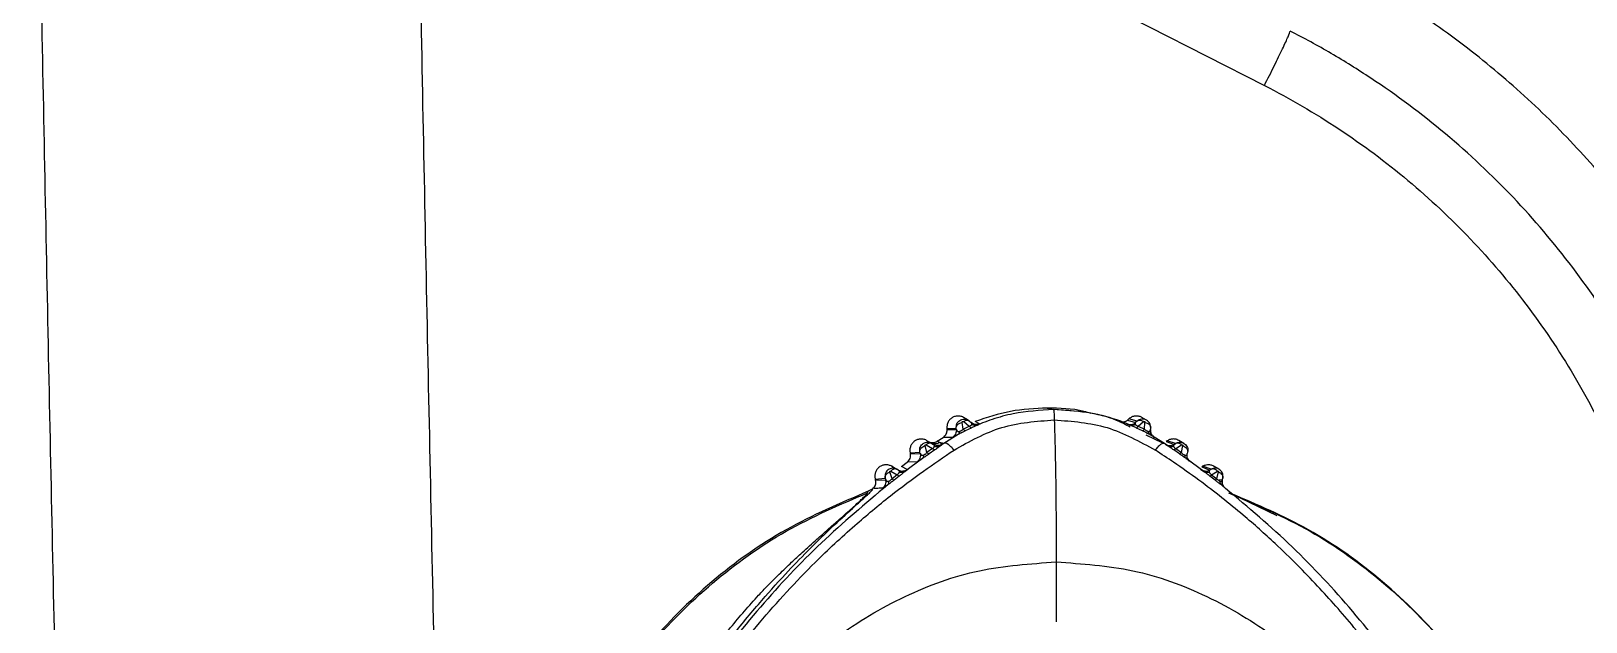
# Model space of a CAD drawing. Extents: x 527 to 611, y 788 to 934.
# Drawn here: x 530.282 to 534.08, y 833.908 to 835.351 of the extents above; entities that cross this region are included whole.
import ezdxf

# ---------------------------------------------------------------- set-up
doc = ezdxf.new("R2010")
doc.units = 0
doc.header["$MEASUREMENT"] = 0
doc.layers.add('1', color=4, linetype='Continuous')
doc.layers.add('GEOMETRY', color=4, linetype='Continuous', lineweight=25)

# ---------------------------------------------------------------- blocks, each defined once
blk = doc.blocks.new('2026_FLASH')
at = {"layer": 'GEOMETRY'}
for p, q in [((4.1399, 32.9618), (6.2153, 31.9043)), ((5.6849, 31.1163), (5.7001, 31.1125)), ((5.4398, 31.0662), (5.4623, 31.067)), ((5.4398, 31.0662), (5.4401, 31.0635)), ((5.4623, 31.067), (5.4629, 31.075)), ((5.4628, 31.0637), (5.4623, 31.067)), ((5.4796, 31.0646), (5.477, 31.0812)), ((5.4796, 31.0646), (5.4943, 31.0718)), ((5.4922, 31.0866), (5.4809, 31.0931)), ((5.4809, 31.0832), (5.4943, 31.0718)), ((5.4993, 31.0675), (5.4848, 31.0605)), ((5.4953, 31.0843), (5.4993, 31.0809)), ((5.5196, 31.0775), (5.5089, 31.0833)), ((5.5189, 31.077), (5.5196, 31.0775)), ((5.8231, 31.0966), (5.8084, 31.1003)), ((5.8845, 31.09), (5.8809, 31.0868)), ((5.8809, 31.0868), (5.9007, 31.0809)), ((5.9044, 31.0843), (5.8845, 31.09)), ((5.9044, 31.0843), (5.9007, 31.0809)), ((5.9178, 31.0604), (5.9031, 31.0675)), ((5.9072, 31.0718), (5.9197, 31.0832)), ((5.9072, 31.0718), (5.9221, 31.0645)), ((5.9277, 31.0865), (5.9163, 31.0931)), ((5.9221, 31.0645), (5.9236, 31.0812)), ((5.9372, 31.0637), (5.9375, 31.067)), ((5.3893, 31.0265), (5.4044, 31.0171)), ((5.3916, 31.0364), (5.4032, 31.0297)), ((5.4032, 31.0297), (5.4068, 31.0275)), ((5.4157, 31.035), (5.4308, 31.0446)), ((5.4214, 31.0318), (5.4157, 31.035)), ((5.4322, 31.0298), (5.4214, 31.0318)), ((5.4283, 31.0279), (5.4214, 31.0318)), ((5.4322, 31.0298), (5.4237, 31.0239)), ((5.4275, 31.0269), (5.4283, 31.0279)), ((5.4533, 31.0446), (5.4308, 31.0446)), ((5.4675, 31.0518), (5.4322, 31.0298)), ((5.4401, 31.0635), (5.4628, 31.0637)), ((5.4548, 31.0452), (5.4533, 31.0446)), ((5.9263, 31.0562), (5.9178, 31.0604)), ((5.9673, 31.0302), (5.9265, 31.0504)), ((5.9709, 31.0298), (5.9352, 31.0516)), ((5.9794, 31.0241), (5.9709, 31.0298)), ((5.9781, 31.0364), (5.9754, 31.0347)), ((5.9754, 31.0347), (5.9842, 31.0314)), ((5.9982, 31.0297), (5.9781, 31.0364)), ((5.9842, 31.0314), (5.9949, 31.0275)), ((5.9949, 31.0275), (5.9982, 31.0297)), ((5.9988, 31.0171), (6.0129, 31.0265)), ((6.0186, 31.03), (6.0066, 31.037)), ((5.3805, 30.9933), (5.337, 30.961)), ((5.3501, 31.007), (5.3737, 31.0087)), ((5.3501, 31.007), (5.3507, 31.0043)), ((5.3507, 31.0043), (5.3747, 31.0052)), ((5.3747, 31.0052), (5.3737, 31.0087)), ((5.391, 31.0077), (5.3864, 31.0244)), ((5.4044, 31.0171), (5.391, 31.0077)), ((5.4102, 31.0139), (5.3967, 31.0044)), ((6.0076, 31.0043), (5.9938, 31.0139)), ((5.9988, 31.0171), (6.0124, 31.0076)), ((6.0124, 31.0076), (6.0159, 31.0244)), ((6.0676, 30.9612), (6.024, 30.9931)), ((6.0278, 31.0087), (6.027, 31.0052)), ((5.2887, 30.952), (5.2893, 30.9451)), ((5.3058, 30.9437), (5.3005, 30.9605)), ((5.3029, 30.9623), (5.3182, 30.9534)), ((5.3052, 30.9739), (5.3176, 30.9667)), ((5.3076, 30.9725), (5.3052, 30.9739)), ((5.3182, 30.9534), (5.3058, 30.9437)), ((5.3208, 30.9648), (5.3176, 30.9667)), ((5.3292, 30.9737), (5.3431, 30.984)), ((5.3425, 30.9661), (5.3292, 30.9737)), ((5.337, 30.961), (5.3314, 30.9563)), ((5.3418, 30.9653), (5.3425, 30.9661)), ((5.3671, 30.9849), (5.3431, 30.984)), ((6.0645, 30.9739), (6.0621, 30.9725)), ((6.0621, 30.9725), (6.0821, 30.9648)), ((6.0851, 30.9667), (6.0645, 30.9739)), ((6.0851, 30.9667), (6.0821, 30.9648)), ((6.0863, 30.9534), (6.1007, 30.9623)), ((6.0863, 30.9534), (6.099, 30.9437)), ((6.1045, 30.9667), (6.0921, 30.9739)), ((6.099, 30.9437), (6.1031, 30.9605)), ((5.246, 30.9092), (5.2474, 30.9128)), ((5.2588, 30.9193), (5.2474, 30.9128)), ((5.2648, 30.9429), (5.2893, 30.9451)), ((5.2648, 30.9429), (5.2656, 30.9398)), ((5.2656, 30.9398), (5.2905, 30.9411)), ((5.2853, 30.9214), (5.2838, 30.9207)), ((5.2893, 30.9451), (5.2905, 30.9411)), ((5.3234, 30.9499), (5.3108, 30.9401)), ((6.0947, 30.94), (6.082, 30.9498)), ((6.1125, 30.9411), (6.1041, 30.9398)), ((6.1125, 30.9411), (6.1135, 30.9451)), ((6.1191, 30.9206), (6.1192, 30.9207)), ((6.2464, 30.8533), (6.1334, 30.9075))]:
    blk.add_line(p, q, dxfattribs=at)
for points, knots in [([(3.2029, 33.5322), (3.2054, 33.3777), (3.2105, 33.0686), (3.2187, 32.6049), (3.2272, 32.1412), (3.2362, 31.6776), (3.2455, 31.214), (3.2552, 30.7504), (3.2654, 30.2867), (3.2759, 29.8232), (3.2869, 29.3596), (3.2982, 28.896), (3.3099, 28.4324), (3.3221, 27.9689), (3.3346, 27.5053), (3.3476, 27.0418), (3.361, 26.5783), (3.3747, 26.1148), (3.3889, 25.6513), (3.4034, 25.1878), (3.4184, 24.7244), (3.4338, 24.2609), (3.4495, 23.7975), (3.4657, 23.334), (3.4823, 22.8706), (3.4992, 22.4072), (3.5166, 21.9438), (3.5344, 21.4805), (3.5526, 21.0171), (3.5711, 20.5537), (3.5838, 20.2449), (3.5902, 20.0904)], [0, 0, 0, 0, 0.034484, 0.068969, 0.103452, 0.137936, 0.172419, 0.206902, 0.241385, 0.275868, 0.310351, 0.344833, 0.379315, 0.413798, 0.44828, 0.482762, 0.517244, 0.551726, 0.586208, 0.62069, 0.655172, 0.689654, 0.724136, 0.758619, 0.793101, 0.827584, 0.862067, 0.89655, 0.931033, 0.965516, 1, 1, 1, 1]), ([(4.4622, 21.4866), (4.456, 21.6459), (4.4437, 21.9646), (4.4258, 22.4426), (4.4083, 22.9206), (4.3913, 23.3986), (4.3746, 23.8767), (4.3584, 24.3547), (4.3426, 24.8328), (4.3272, 25.3109), (4.3123, 25.789), (4.2978, 26.2671), (4.2837, 26.7452), (4.2701, 27.2233), (4.2569, 27.7015), (4.2441, 28.1796), (4.2317, 28.6578), (4.2198, 29.1359), (4.2083, 29.6141), (4.1972, 30.0923), (4.1866, 30.5706), (4.1764, 31.0488), (4.1666, 31.527), (4.1572, 32.0053), (4.1483, 32.4835), (4.1427, 32.8024), (4.1399, 32.9618)], [0, 0, 0, 0, 0.041668, 0.083336, 0.125003, 0.16667, 0.208337, 0.250004, 0.29167, 0.333336, 0.375002, 0.416668, 0.458334, 0.5, 0.541666, 0.583332, 0.624998, 0.666664, 0.70833, 0.749996, 0.791663, 0.83333, 0.874997, 0.916664, 0.958332, 1, 1, 1, 1]), ([(7.5277, 30.6797), (7.5151, 30.7429), (7.4843, 30.8681), (7.4219, 31.0512), (7.3436, 31.228), (7.2503, 31.3974), (7.1425, 31.558), (7.0212, 31.7087), (6.8872, 31.8481), (6.7414, 31.9753), (6.6112, 32.0703), (6.5024, 32.1393), (6.4395, 32.1754), (6.397, 32.1983), (6.3804, 32.207), (6.3709, 32.2119), (6.3686, 32.2131)], [0, 0, 0, 0, 0.0625, 0.125, 0.1875, 0.25, 0.3125, 0.375, 0.4375, 0.5, 0.5625, 0.59375, 0.625, 0.6328125, 0.640625, 0.6431834, 0.6431834, 0.6431834, 0.6431834]), ([(6.2152, 31.9043), (6.2236, 31.9206), (6.2318, 31.937), (6.2469, 31.9675), (6.2537, 31.9816), (6.2652, 32.0059), (6.2699, 32.016), (6.2763, 32.0308), (6.278, 32.0355), (6.2783, 32.0372)], [0, 0, 0, 0, 0.25, 0.25, 0.5, 0.5, 0.75, 0.75, 1, 1, 1, 1]), ([(7.3368, 30.6415), (7.3218, 30.7161), (7.3028, 30.7891), (7.2568, 30.9322), (7.23, 31.0022), (7.1682, 31.1392), (7.1334, 31.2062), (7.0557, 31.337), (7.0136, 31.3996), (6.8775, 31.5793), (6.7742, 31.6884), (6.5992, 31.835), (6.5384, 31.8804), (6.4434, 31.9432), (6.4111, 31.9634), (6.3455, 32.0017), (6.3121, 32.0199), (6.2782, 32.0372)], [0, 0, 0, 0, 0.125, 0.125, 0.25, 0.25, 0.375, 0.375, 0.5, 0.5, 0.75, 0.75, 0.875, 0.875, 0.9375, 0.9375, 1, 1, 1, 1]), ([(6.2153, 31.9043), (6.2781, 31.8722), (6.3386, 31.8368), (6.4555, 31.7596), (6.5118, 31.7177), (6.6739, 31.5819), (6.7698, 31.4809), (6.8959, 31.3145), (6.935, 31.2565), (7.007, 31.1353), (7.0393, 31.0732), (7.0965, 30.9463), (7.1214, 30.8814), (7.164, 30.7489), (7.1816, 30.6812), (7.1955, 30.6121)], [0, 0, 0, 0, 0.125, 0.125, 0.25, 0.25, 0.5, 0.5, 0.625, 0.625, 0.75, 0.75, 0.875, 0.875, 1, 1, 1, 1]), ([(5.6849, 31.1163), (5.6548, 31.1149), (5.5946, 31.1121), (5.5374, 31.0929), (5.5089, 31.0833)], [0, 0, 0, 0, 0.500129, 1, 1, 1, 1]), ([(5.7001, 31.1125), (5.6669, 31.1106), (5.616, 31.1076), (5.5591, 31.0917), (5.5304, 31.0814), (5.5184, 31.0764), (5.5142, 31.0747)], [0, 0, 0, 0, 0.517597, 0.793803, 0.927909, 1, 1, 1, 1]), ([(5.792, 31.103), (5.7861, 31.1048), (5.7515, 31.1152), (5.7151, 31.1158), (5.6849, 31.1163)], [0, 0, 0, 0, 0.169492, 1, 1, 1, 1]), ([(5.8876, 31.0696), (5.8765, 31.0754), (5.8436, 31.0929), (5.7793, 31.1076), (5.7263, 31.1108), (5.6985, 31.1125)], [0, 0, 0, 0, 0.192605, 0.575619, 1, 1, 1, 1]), ([(5.7001, 31.1125), (5.7003, 31.1121), (5.7007, 31.1114), (5.7013, 31.1061), (5.7018, 31.0983), (5.702, 31.091), (5.7021, 31.0874)], [0, 0, 0, 0, 0.25065, 0.504361, 0.755823, 1, 1, 1, 1]), ([(5.8873, 31.0748), (5.8827, 31.0767), (5.8541, 31.0883), (5.7925, 31.107), (5.7332, 31.1105), (5.7001, 31.1125)], [0, 0, 0, 0, 0.078427, 0.485068, 1, 1, 1, 1]), ([(5.4572, 31.0136), (5.495, 31.0349), (5.5702, 31.0773), (5.6583, 31.084), (5.7021, 31.0874)], [0, 0, 0, 0, 0.502771, 1, 1, 1, 1]), ([(5.4623, 31.067), (5.4624, 31.0685), (5.4626, 31.0716), (5.4659, 31.076), (5.4709, 31.0795), (5.475, 31.0806), (5.477, 31.0812)], [0, 0, 0, 0, 0.241629, 0.499998, 0.758369, 1, 1, 1, 1]), ([(5.4629, 31.075), (5.4636, 31.0766), (5.4649, 31.0801), (5.4686, 31.0844), (5.4735, 31.0877), (5.4791, 31.0894), (5.4849, 31.0894), (5.4906, 31.0878), (5.4937, 31.0855), (5.4953, 31.0843)], [0, 0, 0, 0, 0.134604, 0.278855, 0.421484, 0.566352, 0.710982, 0.855493, 1, 1, 1, 1]), ([(5.471, 31.0596), (5.4717, 31.0598), (5.4731, 31.0603), (5.4749, 31.0612), (5.4763, 31.0621), (5.4779, 31.0631), (5.479, 31.064), (5.4796, 31.0646)], [0, 0, 0, 0, 0.249668, 0.489212, 0.570056, 0.735204, 1, 1, 1, 1]), ([(5.477, 31.0812), (5.477, 31.0814), (5.4769, 31.0818), (5.4771, 31.0825), (5.4775, 31.0831), (5.478, 31.0835), (5.4785, 31.0837), (5.4788, 31.0838), (5.4792, 31.0838), (5.4797, 31.0838), (5.4803, 31.0836), (5.4807, 31.0833), (5.4809, 31.0832)], [0, 0, 0, 0, 0.144988, 0.282396, 0.408827, 0.524229, 0.57945, 0.634159, 0.689453, 0.746382, 0.867343, 1, 1, 1, 1]), ([(5.4848, 31.0605), (5.4841, 31.0607), (5.4828, 31.0611), (5.4807, 31.0634), (5.4796, 31.0646)], [0, 0, 0, 0, 0.499963, 1, 1, 1, 1]), ([(5.4953, 31.0843), (5.4944, 31.0849), (5.4926, 31.0862), (5.4888, 31.0864), (5.4848, 31.0855), (5.4822, 31.0839), (5.4809, 31.0832)], [0, 0, 0, 0, 0.253258, 0.511382, 0.763459, 1, 1, 1, 1]), ([(5.4943, 31.0718), (5.4951, 31.0721), (5.4967, 31.0727), (5.4986, 31.0738), (5.5, 31.0749), (5.5005, 31.0756), (5.5007, 31.076)], [0, 0, 0, 0, 0.238232, 0.475752, 0.728082, 1, 1, 1, 1]), ([(5.4993, 31.0675), (5.4986, 31.0678), (5.4973, 31.0682), (5.4953, 31.0706), (5.4943, 31.0718)], [0, 0, 0, 0, 0.502744, 1, 1, 1, 1]), ([(5.5196, 31.0775), (5.5179, 31.077), (5.5144, 31.0759), (5.5089, 31.0761), (5.5036, 31.0777), (5.5007, 31.0798), (5.4993, 31.0809)], [0, 0, 0, 0, 0.245213, 0.5, 0.754787, 1, 1, 1, 1]), ([(5.5007, 31.076), (5.501, 31.0769), (5.5016, 31.0788), (5.5001, 31.0802), (5.4993, 31.0809)], [0, 0, 0, 0, 0.471518, 1, 1, 1, 1]), ([(5.5142, 31.0747), (5.512, 31.0736), (5.5078, 31.0716), (5.502, 31.0688), (5.4993, 31.0675)], [0, 0, 0, 0, 0.532766, 1, 1, 1, 1]), ([(5.5142, 31.0747), (5.5131, 31.0744), (5.511, 31.0737), (5.5075, 31.0737), (5.504, 31.0744), (5.5018, 31.0754), (5.5007, 31.076)], [0, 0, 0, 0, 0.25295, 0.507443, 0.758099, 1, 1, 1, 1]), ([(5.5024, 31.0787), (5.5039, 31.0779), (5.507, 31.0765), (5.5118, 31.0757), (5.5165, 31.076), (5.5189, 31.077), (5.5201, 31.0775)], [0, 0, 0, 0, 0.242995, 0.491951, 0.744795, 1, 1, 1, 1]), ([(5.5085, 31.0764), (5.5109, 31.0762), (5.5159, 31.0757), (5.5195, 31.0773), (5.5213, 31.0781)], [0, 0, 0, 0, 0.492728, 1, 1, 1, 1]), ([(5.5142, 31.0747), (5.5159, 31.0755), (5.5185, 31.0767), (5.5188, 31.077), (5.5189, 31.077)], [0, 0, 0, 0, 0.6546831, 1, 1, 1, 1]), ([(5.7021, 31.0874), (5.7028, 31.0629), (5.7043, 31.014), (5.7057, 30.9276), (5.7066, 30.8355), (5.7067, 30.7719), (5.7067, 30.7402)], [0, 0, 0, 0, 0.249996, 0.500004, 0.749994, 1, 1, 1, 1]), ([(5.7021, 31.0874), (5.746, 31.084), (5.8343, 31.0771), (5.9106, 31.0347), (5.949, 31.0134)], [0, 0, 0, 0, 0.497256, 1, 1, 1, 1]), ([(5.8608, 31.0833), (5.8626, 31.0828), (5.8661, 31.0818), (5.8715, 31.0822), (5.8767, 31.0837), (5.8795, 31.0858), (5.8809, 31.0868)], [0, 0, 0, 0, 0.254088, 0.511674, 0.759824, 1, 1, 1, 1]), ([(5.8804, 31.0775), (5.8821, 31.077), (5.8856, 31.0759), (5.8911, 31.0761), (5.8964, 31.0777), (5.8993, 31.0798), (5.9007, 31.0809)], [0, 0, 0, 0, 0.245212, 0.499999, 0.754786, 1, 1, 1, 1]), ([(5.8804, 31.0775), (5.8809, 31.0773), (5.8816, 31.0771), (5.8855, 31.0755), (5.8873, 31.0748)], [0, 0, 0, 0, 0.532772, 1, 1, 1, 1]), ([(5.9163, 31.093), (5.9159, 31.0932), (5.9135, 31.0951), (5.9075, 31.0966), (5.8993, 31.097), (5.8912, 31.0949), (5.8867, 31.0916), (5.8845, 31.09)], [0, 0, 0, 0, 0.033489, 0.275117, 0.516745, 0.758372, 1, 1, 1, 1]), ([(5.9003, 31.0761), (5.8993, 31.0755), (5.8971, 31.0744), (5.8938, 31.0737), (5.8904, 31.0737), (5.8883, 31.0744), (5.8873, 31.0748)], [0, 0, 0, 0, 0.241922, 0.492613, 0.747114, 1, 1, 1, 1]), ([(5.9031, 31.0675), (5.9003, 31.0688), (5.8943, 31.0717), (5.8897, 31.0737), (5.8873, 31.0748)], [0, 0, 0, 0, 0.465571, 1, 1, 1, 1]), ([(5.9007, 31.0809), (5.9001, 31.0802), (5.899, 31.0788), (5.8999, 31.0769), (5.9003, 31.0761)], [0, 0, 0, 0, 0.527659, 1, 1, 1, 1]), ([(5.9003, 31.0761), (5.9006, 31.0757), (5.9012, 31.075), (5.9027, 31.0738), (5.9047, 31.0727), (5.9064, 31.0721), (5.9072, 31.0718)], [0, 0, 0, 0, 0.272861, 0.525645, 0.762722, 1, 1, 1, 1]), ([(5.9072, 31.0718), (5.9063, 31.0706), (5.9046, 31.0682), (5.9036, 31.0678), (5.9031, 31.0675)], [0, 0, 0, 0, 0.4971288, 1, 1, 1, 1]), ([(5.9375, 31.067), (5.9375, 31.0691), (5.9376, 31.0732), (5.9354, 31.0789), (5.9318, 31.0837), (5.927, 31.0873), (5.9212, 31.0893), (5.9151, 31.0894), (5.9092, 31.0879), (5.906, 31.0855), (5.9044, 31.0843)], [0, 0, 0, 0, 0.127875, 0.254687, 0.378056, 0.498035, 0.626437, 0.752825, 0.877308, 1, 1, 1, 1]), ([(5.9197, 31.0832), (5.9183, 31.0839), (5.9156, 31.0855), (5.9114, 31.0864), (5.9074, 31.0862), (5.9054, 31.0849), (5.9044, 31.0843)], [0, 0, 0, 0, 0.236544, 0.488622, 0.746745, 1, 1, 1, 1]), ([(5.9221, 31.0645), (5.9212, 31.0634), (5.9194, 31.061), (5.9184, 31.0606), (5.9178, 31.0604)], [0, 0, 0, 0, 0.50004, 1, 1, 1, 1]), ([(5.9197, 31.0832), (5.9199, 31.0833), (5.9202, 31.0836), (5.9208, 31.0838), (5.9213, 31.0838), (5.9216, 31.0838), (5.922, 31.0837), (5.9225, 31.0835), (5.923, 31.0831), (5.9234, 31.0825), (5.9236, 31.0818), (5.9236, 31.0814), (5.9236, 31.0812)], [0, 0, 0, 0, 0.132673, 0.2536311, 0.3105589, 0.365854, 0.4205615, 0.4757861, 0.591188, 0.7176182, 0.8550308, 1, 1, 1, 1]), ([(5.9221, 31.0645), (5.9229, 31.0639), (5.9242, 31.0628), (5.9266, 31.0613), (5.9289, 31.0602), (5.9302, 31.0597), (5.9308, 31.0595)], [0, 0, 0, 0, 0.265284, 0.509896, 0.749421, 1, 1, 1, 1]), ([(5.9236, 31.0812), (5.9256, 31.0806), (5.9297, 31.0795), (5.9345, 31.076), (5.9374, 31.0716), (5.9375, 31.0685), (5.9375, 31.067)], [0, 0, 0, 0, 0.24163, 0.5, 0.75837, 1, 1, 1, 1]), ([(5.3737, 31.0087), (5.3734, 31.0113), (5.3728, 31.0156), (5.3748, 31.0216), (5.3778, 31.0262), (5.3821, 31.03), (5.3874, 31.0323), (5.393, 31.033), (5.3985, 31.0322), (5.4016, 31.0305), (5.4032, 31.0297)], [0, 0, 0, 0, 0.166512, 0.279986, 0.401109, 0.523295, 0.648233, 0.769287, 0.886519, 1, 1, 1, 1]), ([(5.3864, 31.0244), (5.3864, 31.0246), (5.3863, 31.0249), (5.3864, 31.0255), (5.3867, 31.026), (5.387, 31.0263), (5.3874, 31.0266), (5.3876, 31.0267), (5.3879, 31.0267), (5.3883, 31.0268), (5.3888, 31.0267), (5.3892, 31.0266), (5.3893, 31.0265)], [0, 0, 0, 0, 0.1463607, 0.284808, 0.41183, 0.5272821, 0.5822944, 0.6366485, 0.6914731, 0.7478647, 0.8678266, 1, 1, 1, 1]), ([(5.4032, 31.0297), (5.4022, 31.0302), (5.4003, 31.0311), (5.3966, 31.0307), (5.3928, 31.0292), (5.3905, 31.0274), (5.3893, 31.0265)], [0, 0, 0, 0, 0.253348, 0.511302, 0.763261, 1, 1, 1, 1]), ([(5.3943, 31.0347), (5.396, 31.0338), (5.3995, 31.032), (5.4052, 31.0315), (5.4109, 31.0323), (5.4141, 31.0341), (5.4157, 31.035)], [0, 0, 0, 0, 0.253715, 0.509834, 0.758299, 1, 1, 1, 1]), ([(5.4214, 31.0318), (5.4198, 31.0309), (5.4165, 31.029), (5.4107, 31.0282), (5.405, 31.0288), (5.4016, 31.0306), (5.3999, 31.0314)], [0, 0, 0, 0, 0.244721, 0.5, 0.755279, 1, 1, 1, 1]), ([(5.4283, 31.0279), (5.4266, 31.0269), (5.4233, 31.0251), (5.4176, 31.0242), (5.4118, 31.0249), (5.4084, 31.0266), (5.4068, 31.0275)], [0, 0, 0, 0, 0.244705, 0.5, 0.755295, 1, 1, 1, 1]), ([(5.4093, 31.0226), (5.4094, 31.0236), (5.4094, 31.0256), (5.4077, 31.0269), (5.4068, 31.0275)], [0, 0, 0, 0, 0.475408, 1, 1, 1, 1]), ([(5.4237, 31.0239), (5.4253, 31.0251), (5.4272, 31.0266), (5.4274, 31.0269), (5.4275, 31.0269)], [0, 0, 0, 0, 0.84915, 1, 1, 1, 1]), ([(5.4308, 31.0446), (5.4323, 31.0457), (5.4354, 31.048), (5.4384, 31.0528), (5.4402, 31.0581), (5.4401, 31.0617), (5.4401, 31.0635)], [0, 0, 0, 0, 0.253851, 0.511392, 0.759829, 1, 1, 1, 1]), ([(5.4572, 31.0136), (5.4547, 31.0165), (5.4495, 31.0224), (5.4424, 31.028), (5.4364, 31.0309), (5.4336, 31.0302), (5.4322, 31.0298)], [0, 0, 0, 0, 0.246206, 0.5, 0.753794, 1, 1, 1, 1]), ([(5.4628, 31.0637), (5.4629, 31.0619), (5.463, 31.0581), (5.4611, 31.0527), (5.4579, 31.0479), (5.4548, 31.0457), (5.4533, 31.0446)], [0, 0, 0, 0, 0.244829, 0.5, 0.755171, 1, 1, 1, 1]), ([(5.4675, 31.0518), (5.4658, 31.0508), (5.4619, 31.0488), (5.4581, 31.0468), (5.4555, 31.0454), (5.4549, 31.0453), (5.4548, 31.0452)], [0, 0, 0, 0, 0.261681, 0.569859, 0.851663, 1, 1, 1, 1]), ([(5.4628, 31.0637), (5.4634, 31.0622), (5.4642, 31.06), (5.4671, 31.059), (5.4691, 31.059), (5.4704, 31.0594), (5.471, 31.0596)], [0, 0, 0, 0, 0.550242, 0.790407, 0.899376, 1, 1, 1, 1]), ([(5.4848, 31.0605), (5.4827, 31.0594), (5.4796, 31.0578), (5.4761, 31.056), (5.4743, 31.0551), (5.4717, 31.0539), (5.4694, 31.0527), (5.4675, 31.0518)], [0, 0, 0, 0, 0.365188, 0.518891, 0.578296, 0.663382, 1, 1, 1, 1]), ([(5.4675, 31.0518), (5.4685, 31.0526), (5.4704, 31.0543), (5.4708, 31.0578), (5.471, 31.0596)], [0, 0, 0, 0, 0.5000019, 1, 1, 1, 1]), ([(5.9262, 31.0562), (5.9278, 31.0554), (5.9308, 31.054), (5.9326, 31.0532), (5.9335, 31.0529)], [0, 0, 0, 0, 0.521274, 1, 1, 1, 1]), ([(5.9352, 31.0516), (5.9326, 31.053), (5.9297, 31.0545), (5.9265, 31.0561), (5.9263, 31.0562)], [0, 0, 0, 0, 0.923993, 1, 1, 1, 1]), ([(5.9308, 31.0595), (5.9314, 31.0593), (5.9325, 31.059), (5.9341, 31.059), (5.9366, 31.0599), (5.9369, 31.0621), (5.9372, 31.0637)], [0, 0, 0, 0, 0.100074, 0.208181, 0.406668, 1, 1, 1, 1]), ([(5.9308, 31.0595), (5.9312, 31.0577), (5.9318, 31.0542), (5.9341, 31.0525), (5.9352, 31.0516)], [0, 0, 0, 0, 0.5000004, 1, 1, 1, 1]), ([(5.9349, 31.0518), (5.9356, 31.0514), (5.9368, 31.0508), (5.9375, 31.0507), (5.9375, 31.0513), (5.9375, 31.0515)], [0, 0, 0, 0, 0.437491, 0.857277, 1, 1, 1, 1]), ([(5.9467, 31.0446), (5.9466, 31.0447), (5.9464, 31.0449), (5.9439, 31.0465), (5.9405, 31.0486), (5.937, 31.0506), (5.9352, 31.0516)], [0, 0, 0, 0, 0.300322, 0.567716, 0.782681, 1, 1, 1, 1]), ([(5.9372, 31.0637), (5.9372, 31.0619), (5.937, 31.0581), (5.9389, 31.0527), (5.9421, 31.0479), (5.9452, 31.0457), (5.9467, 31.0446)], [0, 0, 0, 0, 0.24483, 0.500002, 0.755173, 1, 1, 1, 1]), ([(5.9375, 31.0515), (5.9375, 31.0521), (5.9375, 31.0539), (5.9373, 31.0596), (5.9372, 31.0635)], [0, 0, 0, 0, 0.302066, 1, 1, 1, 1]), ([(5.949, 31.0134), (5.9514, 31.0164), (5.9563, 31.0225), (5.9626, 31.0281), (5.9678, 31.0309), (5.9699, 31.0302), (5.9709, 31.0298)], [0, 0, 0, 0, 0.25273, 0.508761, 0.760212, 1, 1, 1, 1]), ([(5.9734, 31.0279), (5.975, 31.0269), (5.9773, 31.0255), (5.9799, 31.0251), (5.9806, 31.025)], [0, 0, 0, 0, 0.706169, 1, 1, 1, 1]), ([(5.9734, 31.0279), (5.9737, 31.0277), (5.9744, 31.0273), (5.9778, 31.0251), (5.9794, 31.0241)], [0, 0, 0, 0, 0.525004, 1, 1, 1, 1]), ([(6.0064, 31.0367), (6.0048, 31.0377), (6.0009, 31.0399), (5.9936, 31.041), (5.9854, 31.0402), (5.9805, 31.0377), (5.9781, 31.0364)], [0, 0, 0, 0, 0.185483, 0.456989, 0.728494, 1, 1, 1, 1]), ([(5.9806, 31.025), (5.9818, 31.0248), (5.9848, 31.0242), (5.9898, 31.0249), (5.9932, 31.0266), (5.9949, 31.0275)], [0, 0, 0, 0, 0.2348578, 0.6255294, 1, 1, 1, 1]), ([(5.9949, 31.0275), (5.9942, 31.0269), (5.9928, 31.0257), (5.9932, 31.0237), (5.9933, 31.0227)], [0, 0, 0, 0, 0.5238268, 1, 1, 1, 1]), ([(5.9982, 31.0297), (5.9998, 31.0306), (6.0031, 31.0323), (6.0088, 31.033), (6.0147, 31.0321), (6.0202, 31.0294), (6.0245, 31.0251), (6.0273, 31.0199), (6.0286, 31.0143), (6.028, 31.0106), (6.0278, 31.0087)], [0, 0, 0, 0, 0.117746, 0.240559, 0.36852, 0.501697, 0.630803, 0.756969, 0.88024, 1, 1, 1, 1]), ([(6.0129, 31.0265), (6.0117, 31.0274), (6.0092, 31.0292), (6.0053, 31.0307), (6.0014, 31.0311), (5.9992, 31.0302), (5.9982, 31.0297)], [0, 0, 0, 0, 0.236741, 0.488701, 0.746654, 1, 1, 1, 1]), ([(6.0129, 31.0265), (6.013, 31.0266), (6.0133, 31.0267), (6.0138, 31.0268), (6.0142, 31.0267), (6.0145, 31.0267), (6.0148, 31.0266), (6.0151, 31.0263), (6.0155, 31.026), (6.0158, 31.0255), (6.0159, 31.0249), (6.0159, 31.0246), (6.0159, 31.0244)], [0, 0, 0, 0, 0.13219, 0.252148, 0.308539, 0.363365, 0.417718, 0.472733, 0.588185, 0.715206, 0.853659, 1, 1, 1, 1]), ([(4.4581, 29.2814), (4.4614, 29.3235), (4.4685, 29.4134), (4.4903, 29.5586), (4.5226, 29.7063), (4.5665, 29.853), (4.6189, 29.9929), (4.6808, 30.132), (4.7592, 30.2814), (4.8588, 30.4355), (4.9805, 30.5942), (5.1006, 30.7247), (5.2095, 30.8261), (5.2983, 30.9001), (5.3799, 30.9612), (5.4323, 30.9967), (5.4572, 31.0136)], [0, 0, 0, 0, 0.061839, 0.131845, 0.211627, 0.279904, 0.352971, 0.427433, 0.499926, 0.596401, 0.691889, 0.788478, 0.852073, 0.906668, 0.955606, 1, 1, 1, 1]), ([(5.3431, 30.984), (5.3446, 30.9853), (5.3475, 30.9879), (5.3501, 30.9931), (5.3515, 30.9987), (5.3509, 31.0025), (5.3507, 31.0043)], [0, 0, 0, 0, 0.253687, 0.509855, 0.758386, 1, 1, 1, 1]), ([(5.3805, 30.9933), (5.3789, 30.9922), (5.3761, 30.9903), (5.3725, 30.9879), (5.3701, 30.9864), (5.3668, 30.9843), (5.367, 30.9846), (5.3671, 30.9849)], [0, 0, 0, 0, 0.170286, 0.306564, 0.425661, 0.521138, 1, 1, 1, 1]), ([(5.3747, 31.0052), (5.3749, 31.0033), (5.3755, 30.9995), (5.3741, 30.9938), (5.3714, 30.9886), (5.3685, 30.9861), (5.3671, 30.9849)], [0, 0, 0, 0, 0.244606, 0.5, 0.755394, 1, 1, 1, 1]), ([(5.3737, 31.0087), (5.3736, 31.0102), (5.3735, 31.0133), (5.3762, 31.0179), (5.3806, 31.022), (5.3845, 31.0236), (5.3864, 31.0244)], [0, 0, 0, 0, 0.241786, 0.499998, 0.758211, 1, 1, 1, 1]), ([(5.3747, 31.0052), (5.3754, 31.0037), (5.3765, 31.0015), (5.3794, 31.0007), (5.3814, 31.0009), (5.3826, 31.0014), (5.3832, 31.0016)], [0, 0, 0, 0, 0.552703, 0.791975, 0.900446, 1, 1, 1, 1]), ([(5.3967, 31.0044), (5.394, 31.0025), (5.3885, 30.9986), (5.3832, 30.9951), (5.3805, 30.9933)], [0, 0, 0, 0, 0.491811, 1, 1, 1, 1]), ([(5.3805, 30.9933), (5.3814, 30.9943), (5.3832, 30.9963), (5.3832, 30.9999), (5.3832, 31.0016)], [0, 0, 0, 0, 0.499992, 1, 1, 1, 1]), ([(5.3832, 31.0016), (5.3839, 31.002), (5.3851, 31.0025), (5.3873, 31.0039), (5.3894, 31.0057), (5.3905, 31.007), (5.391, 31.0077)], [0, 0, 0, 0, 0.250232, 0.488546, 0.732809, 1, 1, 1, 1]), ([(5.3967, 31.0044), (5.396, 31.0045), (5.3946, 31.0047), (5.3922, 31.0067), (5.391, 31.0077)], [0, 0, 0, 0, 0.500084, 1, 1, 1, 1]), ([(5.4044, 31.0171), (5.4051, 31.0176), (5.4065, 31.0184), (5.4074, 31.0194), (5.4079, 31.02), (5.4083, 31.0205), (5.4089, 31.0215), (5.4092, 31.0222), (5.4093, 31.0226)], [0, 0, 0, 0, 0.230071, 0.465781, 0.473254, 0.536381, 0.722499, 1, 1, 1, 1]), ([(5.4102, 31.0139), (5.4094, 31.014), (5.408, 31.0142), (5.4056, 31.0161), (5.4044, 31.0171)], [0, 0, 0, 0, 0.5037874, 1, 1, 1, 1]), ([(5.4237, 31.0239), (5.4226, 31.0233), (5.4205, 31.0222), (5.4168, 31.0215), (5.413, 31.0215), (5.4106, 31.0223), (5.4093, 31.0226)], [0, 0, 0, 0, 0.2533091, 0.5082769, 0.7589634, 1, 1, 1, 1]), ([(5.4237, 31.0239), (5.4229, 31.0233), (5.4218, 31.0225), (5.4203, 31.0213), (5.4192, 31.0204), (5.4181, 31.0195), (5.417, 31.0188), (5.4164, 31.0183), (5.4162, 31.0182), (5.4142, 31.0167), (5.4122, 31.0153), (5.4102, 31.0139)], [0, 0, 0, 0, 0.231824, 0.347975, 0.412634, 0.510386, 0.592483, 0.62052, 0.629028, 0.633847, 1, 1, 1, 1]), ([(6.9486, 29.2815), (6.9478, 29.2972), (6.946, 29.3345), (6.9406, 29.3972), (6.9316, 29.4747), (6.9192, 29.5537), (6.9033, 29.6338), (6.8852, 29.7115), (6.861, 29.7969), (6.8314, 29.8853), (6.7967, 29.9759), (6.7576, 30.0669), (6.7114, 30.1627), (6.6764, 30.2273), (6.6569, 30.261), (6.6569, 30.261), (6.6569, 30.261), (6.6569, 30.261), (6.6569, 30.261), (6.6569, 30.261), (6.6569, 30.2611), (6.6568, 30.2611), (6.6567, 30.2613), (6.6565, 30.2616), (6.656, 30.2626), (6.654, 30.266), (6.647, 30.278), (6.6319, 30.3033), (6.606, 30.3453), (6.5778, 30.3885), (6.5515, 30.4268), (6.5318, 30.4546), (6.5137, 30.4793), (6.4974, 30.501), (6.4715, 30.5347), (6.4362, 30.5786), (6.3903, 30.6321), (6.3442, 30.6829), (6.2949, 30.734), (6.2348, 30.7923), (6.1734, 30.847), (6.1108, 30.8982), (6.0541, 30.9414), (5.9996, 30.98), (5.9639, 31.0036), (5.949, 31.0134)], [0, 0, 0, 0, 0.023144, 0.05484, 0.091564, 0.136206, 0.170367, 0.209427, 0.251228, 0.298444, 0.343948, 0.391377, 0.441313, 0.497426, 0.497427, 0.497428, 0.497429, 0.497432, 0.497437, 0.497446, 0.497463, 0.497497, 0.497564, 0.497711, 0.498058, 0.499248, 0.503302, 0.518104, 0.541837, 0.574517, 0.592617, 0.609041, 0.623786, 0.63685, 0.648231, 0.685287, 0.718359, 0.749985, 0.784568, 0.820855, 0.870939, 0.90326, 0.937451, 0.973984, 1, 1, 1, 1]), ([(5.9938, 31.0139), (5.9912, 31.0157), (5.9857, 31.0196), (5.9816, 31.0225), (5.9794, 31.0241)], [0, 0, 0, 0, 0.4732018, 1, 1, 1, 1]), ([(5.9933, 31.0227), (5.9922, 31.0224), (5.9897, 31.0216), (5.986, 31.0216), (5.9824, 31.0223), (5.9804, 31.0235), (5.9794, 31.0241)], [0, 0, 0, 0, 0.241064, 0.491801, 0.746781, 1, 1, 1, 1]), ([(5.9933, 31.0227), (5.9935, 31.0223), (5.9939, 31.0215), (5.9951, 31.02), (5.9965, 31.0187), (5.9978, 31.0177), (5.9985, 31.0173), (5.9988, 31.0171)], [0, 0, 0, 0, 0.278809, 0.535506, 0.770802, 0.91136, 1, 1, 1, 1]), ([(5.9988, 31.0171), (5.9978, 31.0161), (5.9956, 31.0142), (5.9944, 31.014), (5.9938, 31.0139)], [0, 0, 0, 0, 0.4960319, 1, 1, 1, 1]), ([(6.0124, 31.0076), (6.0114, 31.0066), (6.0093, 31.0047), (6.0081, 31.0044), (6.0076, 31.0043)], [0, 0, 0, 0, 0.499951, 1, 1, 1, 1]), ([(6.024, 30.9931), (6.0213, 30.9949), (6.0161, 30.9985), (6.0104, 31.0024), (6.0076, 31.0043)], [0, 0, 0, 0, 0.510609, 1, 1, 1, 1]), ([(6.0124, 31.0076), (6.0131, 31.0069), (6.0142, 31.0056), (6.0164, 31.0038), (6.0185, 31.0024), (6.0197, 31.0019), (6.0204, 31.0016)], [0, 0, 0, 0, 0.266489, 0.509713, 0.748097, 1, 1, 1, 1]), ([(6.0159, 31.0244), (6.0177, 31.0236), (6.0216, 31.022), (6.0258, 31.0179), (6.0282, 31.0133), (6.0279, 31.0102), (6.0278, 31.0087)], [0, 0, 0, 0, 0.241788, 0.5, 0.758212, 1, 1, 1, 1]), ([(6.0204, 31.0016), (6.0209, 31.0014), (6.022, 31.0009), (6.0237, 31.0008), (6.026, 31.0017), (6.0266, 31.0037), (6.027, 31.0052)], [0, 0, 0, 0, 0.102393, 0.213712, 0.4583, 1, 1, 1, 1]), ([(6.0204, 31.0016), (6.0205, 30.9997), (6.0208, 30.9961), (6.0229, 30.9941), (6.024, 30.9931)], [0, 0, 0, 0, 0.500001, 1, 1, 1, 1]), ([(6.0237, 30.9933), (6.0243, 30.9929), (6.0254, 30.9921), (6.0262, 30.9923), (6.026, 30.9954), (6.0266, 31.0011), (6.027, 31.0049)], [0, 0, 0, 0, 0.139028, 0.271941, 0.523326, 1, 1, 1, 1]), ([(6.0347, 30.9849), (6.0343, 30.9852), (6.0338, 30.9858), (6.0288, 30.9895), (6.0255, 30.992), (6.024, 30.9931)], [0, 0, 0, 0, 0.563538, 0.805628, 1, 1, 1, 1]), ([(6.0347, 30.9849), (6.0332, 30.9861), (6.0303, 30.9886), (6.0275, 30.9938), (6.0262, 30.9995), (6.0268, 31.0033), (6.027, 31.0052)], [0, 0, 0, 0, 0.244606, 0.5, 0.755394, 1, 1, 1, 1]), ([(5.3176, 30.9667), (5.3157, 30.9676), (5.3121, 30.9693), (5.3062, 30.9695), (5.3009, 30.9683), (5.2964, 30.9659), (5.2928, 30.9624), (5.2898, 30.9579), (5.2891, 30.9541), (5.2887, 30.952)], [0, 0, 0, 0, 0.157803, 0.307675, 0.449652, 0.583785, 0.700383, 0.839137, 1, 1, 1, 1]), ([(5.2893, 30.9451), (5.2892, 30.9464), (5.289, 30.9493), (5.2913, 30.9538), (5.2952, 30.9578), (5.2988, 30.9596), (5.3005, 30.9605)], [0, 0, 0, 0, 0.242505, 0.499998, 0.757493, 1, 1, 1, 1]), ([(5.3005, 30.9605), (5.3005, 30.9606), (5.3004, 30.9609), (5.3005, 30.9614), (5.3007, 30.9618), (5.301, 30.9621), (5.3012, 30.9623), (5.3015, 30.9624), (5.302, 30.9625), (5.3024, 30.9625), (5.3027, 30.9623), (5.3029, 30.9623)], [0, 0, 0, 0, 0.144352, 0.279388, 0.402711, 0.515838, 0.570705, 0.625679, 0.73952, 0.86387, 1, 1, 1, 1]), ([(5.3176, 30.9667), (5.3165, 30.9672), (5.3144, 30.968), (5.3105, 30.9675), (5.3065, 30.9656), (5.304, 30.9634), (5.3029, 30.9623)], [0, 0, 0, 0, 0.249417, 0.506903, 0.760701, 1, 1, 1, 1]), ([(5.3182, 30.9534), (5.319, 30.9539), (5.3204, 30.9548), (5.3214, 30.9559), (5.3219, 30.9565), (5.3224, 30.957), (5.3231, 30.9581), (5.3234, 30.9588), (5.3236, 30.9593)], [0, 0, 0, 0, 0.234932, 0.470474, 0.479101, 0.543376, 0.724936, 1, 1, 1, 1]), ([(5.3234, 30.9499), (5.3228, 30.9501), (5.3216, 30.9505), (5.3193, 30.9525), (5.3182, 30.9534)], [0, 0, 0, 0, 0.503531, 1, 1, 1, 1]), ([(5.3208, 30.9648), (5.3225, 30.964), (5.326, 30.9624), (5.3319, 30.962), (5.3376, 30.9631), (5.3409, 30.9651), (5.3425, 30.9661)], [0, 0, 0, 0, 0.2446061, 0.5000031, 0.7553984, 1, 1, 1, 1]), ([(5.3236, 30.9593), (5.3237, 30.9599), (5.324, 30.9611), (5.3233, 30.9631), (5.3218, 30.9641), (5.3208, 30.9648)], [0, 0, 0, 0, 0.226925, 0.472576, 1, 1, 1, 1]), ([(5.3209, 30.9648), (5.3228, 30.9639), (5.3267, 30.9621), (5.333, 30.9617), (5.339, 30.9631), (5.3418, 30.9652), (5.3432, 30.9663)], [0, 0, 0, 0, 0.23949, 0.489113, 0.744128, 1, 1, 1, 1]), ([(5.3314, 30.9563), (5.3311, 30.9561), (5.3289, 30.9542), (5.326, 30.9519), (5.3234, 30.9499)], [0, 0, 0, 0, 0.115338, 1, 1, 1, 1]), ([(5.337, 30.961), (5.336, 30.9604), (5.3341, 30.9592), (5.3307, 30.9584), (5.3271, 30.9584), (5.3248, 30.959), (5.3236, 30.9593)], [0, 0, 0, 0, 0.253984, 0.508959, 0.759308, 1, 1, 1, 1]), ([(5.3308, 30.9622), (5.3336, 30.9626), (5.3393, 30.9633), (5.3425, 30.9659), (5.3441, 30.9672)], [0, 0, 0, 0, 0.488852, 1, 1, 1, 1]), ([(5.337, 30.961), (5.3388, 30.9625), (5.3415, 30.9647), (5.3418, 30.9652), (5.3418, 30.9653)], [0, 0, 0, 0, 0.668968, 1, 1, 1, 1]), ([(6.0604, 30.9661), (6.0608, 30.9659), (6.0616, 30.9655), (6.0656, 30.9626), (6.0676, 30.9612)], [0, 0, 0, 0, 0.502272, 1, 1, 1, 1]), ([(6.0604, 30.9661), (6.062, 30.965), (6.0643, 30.9635), (6.0671, 30.963), (6.0679, 30.9629)], [0, 0, 0, 0, 0.679092, 1, 1, 1, 1]), ([(6.0919, 30.9736), (6.0906, 30.9744), (6.087, 30.9767), (6.0801, 30.9779), (6.0719, 30.9774), (6.067, 30.975), (6.0645, 30.9739)], [0, 0, 0, 0, 0.157308, 0.438205, 0.719103, 1, 1, 1, 1]), ([(6.082, 30.9498), (6.0794, 30.9519), (6.0741, 30.9561), (6.0698, 30.9594), (6.0676, 30.9612)], [0, 0, 0, 0, 0.484871, 1, 1, 1, 1]), ([(6.0805, 30.9594), (6.0794, 30.9591), (6.0771, 30.9585), (6.0736, 30.9586), (6.0703, 30.9594), (6.0685, 30.9606), (6.0676, 30.9612)], [0, 0, 0, 0, 0.2407182, 0.4911146, 0.7460999, 1, 1, 1, 1]), ([(6.0679, 30.9629), (6.069, 30.9626), (6.0719, 30.9619), (6.0769, 30.9624), (6.0804, 30.9641), (6.0821, 30.9648)], [0, 0, 0, 0, 0.218515, 0.617691, 1, 1, 1, 1]), ([(6.0821, 30.9648), (6.0813, 30.9642), (6.0797, 30.9629), (6.0803, 30.9605), (6.0805, 30.9594)], [0, 0, 0, 0, 0.527442, 1, 1, 1, 1]), ([(6.0805, 30.9594), (6.0808, 30.9589), (6.0812, 30.958), (6.0824, 30.9565), (6.0841, 30.9548), (6.0856, 30.9539), (6.0863, 30.9534)], [0, 0, 0, 0, 0.275786, 0.530239, 0.765789, 1, 1, 1, 1]), ([(6.0863, 30.9534), (6.0853, 30.9524), (6.0834, 30.9505), (6.0825, 30.9501), (6.082, 30.9498)], [0, 0, 0, 0, 0.496315, 1, 1, 1, 1]), ([(6.1135, 30.9451), (6.1138, 30.9467), (6.1144, 30.9501), (6.1136, 30.9555), (6.1112, 30.9609), (6.107, 30.9655), (6.1015, 30.9685), (6.0956, 30.9696), (6.09, 30.9691), (6.0867, 30.9675), (6.0851, 30.9667)], [0, 0, 0, 0, 0.110913, 0.227807, 0.35566, 0.494485, 0.631575, 0.7615, 0.884293, 1, 1, 1, 1]), ([(6.1007, 30.9623), (6.0995, 30.9634), (6.097, 30.9656), (6.0928, 30.9675), (6.0886, 30.968), (6.0863, 30.9672), (6.0851, 30.9667)], [0, 0, 0, 0, 0.2393003, 0.4930987, 0.7505848, 1, 1, 1, 1]), ([(6.1007, 30.9623), (6.1008, 30.9623), (6.1011, 30.9625), (6.1016, 30.9625), (6.102, 30.9624), (6.1023, 30.9623), (6.1025, 30.9621), (6.1028, 30.9618), (6.103, 30.9614), (6.1031, 30.9609), (6.1031, 30.9606), (6.1031, 30.9605)], [0, 0, 0, 0, 0.136149, 0.260496, 0.374339, 0.429311, 0.484179, 0.597306, 0.720627, 0.855667, 1, 1, 1, 1]), ([(6.1031, 30.9605), (6.1048, 30.9596), (6.1083, 30.9578), (6.112, 30.9538), (6.1141, 30.9493), (6.1137, 30.9464), (6.1135, 30.9451)], [0, 0, 0, 0, 0.242506, 0.5, 0.757494, 1, 1, 1, 1]), ([(4.4346, 29.4898), (4.4351, 29.491), (4.4361, 29.4932), (4.4397, 29.507), (4.4455, 29.5331), (4.4541, 29.5715), (4.4639, 29.6142), (4.4768, 29.6666), (4.4929, 29.726), (4.5131, 29.794), (4.5361, 29.8641), (4.5631, 29.9384), (4.5946, 30.017), (4.6338, 30.1049), (4.6812, 30.2003), (4.7351, 30.2968), (4.7917, 30.3879), (4.8497, 30.4725), (4.911, 30.5546), (4.9765, 30.6347), (5.0409, 30.7065), (5.1039, 30.7718), (5.162, 30.8282), (5.2133, 30.875), (5.2427, 30.9012), (5.255, 30.9127), (5.2565, 30.9146), (5.2572, 30.9155)], [0, 0, 0, 0, 0.012314, 0.025361, 0.055445, 0.078767, 0.105882, 0.137474, 0.173869, 0.211139, 0.256296, 0.295281, 0.34004, 0.393784, 0.451036, 0.512216, 0.572352, 0.624495, 0.678498, 0.738978, 0.793798, 0.83783, 0.892002, 0.935863, 0.971198, 0.986105, 1, 1, 1, 1]), ([(5.2953, 30.9285), (5.2405, 30.8824), (5.1306, 30.79), (4.9818, 30.632), (4.8476, 30.4615), (4.7301, 30.2787), (4.6307, 30.0856), (4.5504, 29.8844), (4.4881, 29.6766), (4.4628, 29.5349), (4.4502, 29.4641)], [0, 0, 0, 0, 0.124613, 0.249568, 0.374705, 0.499995, 0.625284, 0.750423, 0.875382, 1, 1, 1, 1]), ([(5.2588, 30.9193), (5.2587, 30.9191), (5.2586, 30.9187), (5.2579, 30.9174), (5.2575, 30.9163), (5.2572, 30.9155)], [0, 0, 0, 0, 0.1260884, 0.3463372, 1, 1, 1, 1]), ([(5.2588, 30.9193), (5.2602, 30.9206), (5.2631, 30.9233), (5.2655, 30.9286), (5.2666, 30.9343), (5.2659, 30.938), (5.2656, 30.9398)], [0, 0, 0, 0, 0.253694, 0.50986, 0.758384, 1, 1, 1, 1]), ([(5.2838, 30.9207), (5.2797, 30.9205), (5.2732, 30.9202), (5.2659, 30.9197), (5.2628, 30.9195), (5.2621, 30.9195)], [0, 0, 0, 0, 0.574495, 0.903193, 1, 1, 1, 1]), ([(5.2838, 30.9207), (5.2852, 30.9219), (5.2879, 30.9246), (5.2904, 30.9298), (5.2915, 30.9355), (5.2909, 30.9393), (5.2905, 30.9411)], [0, 0, 0, 0, 0.2447025, 0.4999992, 0.7552962, 1, 1, 1, 1]), ([(5.2953, 30.9285), (5.2938, 30.9274), (5.2907, 30.9251), (5.2878, 30.9231), (5.2858, 30.9217), (5.2854, 30.9215), (5.2853, 30.9214)], [0, 0, 0, 0, 0.302046, 0.603906, 0.894496, 1, 1, 1, 1]), ([(5.2905, 30.9411), (5.2913, 30.9398), (5.2924, 30.9379), (5.2952, 30.9369), (5.2973, 30.9376), (5.2983, 30.9379)], [0, 0, 0, 0, 0.5456388, 0.7873835, 1, 1, 1, 1]), ([(5.3108, 30.9401), (5.3082, 30.9381), (5.3029, 30.9341), (5.2979, 30.9304), (5.2953, 30.9285)], [0, 0, 0, 0, 0.482562, 1, 1, 1, 1]), ([(5.2953, 30.9285), (5.2958, 30.9291), (5.2969, 30.9301), (5.2979, 30.9324), (5.2984, 30.9349), (5.2983, 30.9369), (5.2983, 30.9379)], [0, 0, 0, 0, 0.24783, 0.499997, 0.752166, 1, 1, 1, 1]), ([(5.2983, 30.9379), (5.2989, 30.9382), (5.3, 30.9387), (5.3021, 30.9401), (5.3041, 30.9418), (5.3052, 30.943), (5.3058, 30.9437)], [0, 0, 0, 0, 0.257339, 0.499758, 0.740462, 1, 1, 1, 1]), ([(5.3108, 30.9401), (5.3102, 30.9403), (5.3091, 30.9407), (5.3069, 30.9427), (5.3058, 30.9437)], [0, 0, 0, 0, 0.500028, 1, 1, 1, 1]), ([(6.099, 30.9437), (6.098, 30.9427), (6.096, 30.9407), (6.0952, 30.9403), (6.0947, 30.94)], [0, 0, 0, 0, 0.499959, 1, 1, 1, 1]), ([(6.1102, 30.9283), (6.1083, 30.9298), (6.1053, 30.9321), (6.1018, 30.9346), (6.0996, 30.9362), (6.0977, 30.9377), (6.0958, 30.9392), (6.0947, 30.94)], [0, 0, 0, 0, 0.414147, 0.636812, 0.65606, 0.797577, 1, 1, 1, 1]), ([(6.099, 30.9437), (6.0996, 30.943), (6.1007, 30.9417), (6.1028, 30.94), (6.1048, 30.9387), (6.1059, 30.9381), (6.1065, 30.9378)], [0, 0, 0, 0, 0.258365, 0.498869, 0.740931, 1, 1, 1, 1]), ([(6.1065, 30.9378), (6.1073, 30.9375), (6.1092, 30.937), (6.1114, 30.9379), (6.112, 30.9398), (6.1125, 30.9411)], [0, 0, 0, 0, 0.213591, 0.455115, 1, 1, 1, 1]), ([(6.1065, 30.9378), (6.1065, 30.9368), (6.1065, 30.9348), (6.1072, 30.9322), (6.1084, 30.9299), (6.1097, 30.9289), (6.1102, 30.9283)], [0, 0, 0, 0, 0.24782, 0.500004, 0.752186, 1, 1, 1, 1]), ([(6.1192, 30.9207), (6.1191, 30.9208), (6.1189, 30.9211), (6.1168, 30.9229), (6.1143, 30.925), (6.1116, 30.9272), (6.1102, 30.9283)], [0, 0, 0, 0, 0.3622945, 0.571788, 0.7880189, 1, 1, 1, 1]), ([(6.9553, 29.4626), (6.9432, 29.5333), (6.9188, 29.6751), (6.8562, 29.883), (6.7754, 30.0844), (6.6757, 30.2777), (6.5585, 30.4607), (6.4248, 30.6314), (6.2763, 30.7896), (6.1655, 30.8821), (6.1102, 30.9283)], [0, 0, 0, 0, 0.1245824, 0.2494896, 0.37459, 0.4998762, 0.6251945, 0.7503704, 0.8753604, 1, 1, 1, 1]), ([(6.1125, 30.9411), (6.1121, 30.9393), (6.1115, 30.9355), (6.1126, 30.9298), (6.1151, 30.9246), (6.1178, 30.9219), (6.1192, 30.9207)], [0, 0, 0, 0, 0.244705, 0.500002, 0.755298, 1, 1, 1, 1]), ([(6.1135, 30.928), (6.1133, 30.9285), (6.1129, 30.9294), (6.1124, 30.9313), (6.1119, 30.9337), (6.1117, 30.937), (6.1122, 30.9396), (6.1124, 30.9409)], [0, 0, 0, 0, 0.21409, 0.34856, 0.477296, 0.736236, 1, 1, 1, 1]), ([(6.1145, 30.9252), (6.1146, 30.9253), (6.1147, 30.9255), (6.1141, 30.9264), (6.1136, 30.9277), (6.1135, 30.928)], [0, 0, 0, 0, 0.414072, 0.884988, 1, 1, 1, 1]), ([(4.4344, 29.5026), (4.4359, 29.5059), (4.4389, 29.5124), (4.4498, 29.5564), (4.4648, 29.6299), (4.483, 29.7162), (4.5013, 29.7954), (4.5223, 29.8693), (4.5479, 29.9434), (4.5757, 30.0164), (4.6011, 30.0761), (4.6216, 30.1212), (4.6389, 30.1578), (4.6625, 30.2052), (4.6851, 30.2473), (4.7013, 30.2761), (4.7057, 30.2838), (4.707, 30.2861), (4.7075, 30.2868), (4.7076, 30.287), (4.7076, 30.2871), (4.7077, 30.2872), (4.708, 30.2877), (4.709, 30.2895), (4.7132, 30.2967), (4.7395, 30.3414), (4.7845, 30.4119), (4.8491, 30.502), (4.912, 30.5818), (4.9634, 30.6416), (5.0036, 30.6842), (5.0306, 30.711), (5.059, 30.738), (5.0898, 30.7664), (5.1195, 30.7932), (5.1651, 30.8337), (5.2038, 30.8677), (5.2285, 30.8904), (5.2378, 30.8995), (5.2442, 30.9065), (5.2455, 30.9084), (5.246, 30.9092)], [0, 0, 0, 0, 0.027181, 0.054354, 0.111794, 0.162373, 0.205108, 0.248044, 0.290461, 0.335185, 0.37734, 0.397448, 0.416906, 0.444066, 0.48478, 0.49553, 0.498503, 0.499389, 0.499874, 0.499876, 0.499893, 0.499939, 0.500112, 0.500779, 0.503401, 0.513792, 0.586369, 0.641241, 0.696823, 0.754718, 0.77261, 0.79503, 0.818663, 0.838579, 0.866273, 0.88722, 0.945993, 0.959227, 0.970551, 0.986419, 1, 1, 1, 1]), ([(6.128, 30.9092), (6.1955, 30.8803), (6.3305, 30.8224), (6.5103, 30.693), (6.6664, 30.5369), (6.7929, 30.3556), (6.8866, 30.1554), (6.9435, 29.9421), (6.9653, 29.7313), (6.9494, 29.5951), (6.942, 29.5318)], [0, 0, 0, 0, 0.127116, 0.254231, 0.381347, 0.508462, 0.635578, 0.762693, 0.889809, 1, 1, 1, 1]), ([(6.9454, 29.5754), (6.9509, 29.623), (6.9649, 29.7441), (6.9435, 29.9402), (6.8871, 30.1551), (6.7927, 30.3567), (6.6653, 30.5392), (6.5078, 30.6961), (6.3301, 30.8239), (6.1977, 30.8802), (6.1335, 30.9076)], [0, 0, 0, 0, 0.085408, 0.21711, 0.348811, 0.480513, 0.612214, 0.743916, 0.875617, 1, 1, 1, 1]), ([(5.7047, 28.7397), (5.6369, 28.743), (5.5021, 28.7495), (5.3079, 28.8024), (5.1296, 28.8863), (4.9743, 29.0024), (4.8487, 29.1473), (4.7595, 29.3167), (4.7101, 29.5029), (4.7001, 29.6982), (4.7285, 29.8952), (4.7929, 30.0868), (4.8898, 30.266), (5.015, 30.426), (5.1645, 30.5599), (5.3335, 30.6607), (5.5164, 30.7273), (5.6436, 30.7359), (5.7067, 30.7402)], [0, 0, 0, 0, 0.064638, 0.128652, 0.191528, 0.253029, 0.313363, 0.373321, 0.433986, 0.495948, 0.559248, 0.623536, 0.688243, 0.752741, 0.816423, 0.878848, 0.939909, 1, 1, 1, 1]), ([(5.7067, 30.7402), (5.7697, 30.7359), (5.8968, 30.7273), (6.0786, 30.6607), (6.2465, 30.5599), (6.395, 30.426), (6.5195, 30.266), (6.6166, 30.0868), (6.6818, 29.8952), (6.7113, 29.6982), (6.7025, 29.5029), (6.6539, 29.3167), (6.5648, 29.1473), (6.4386, 29.0024), (6.2822, 28.8863), (6.1027, 28.8024), (5.9075, 28.7495), (5.7725, 28.743), (5.7047, 28.7397)], [0, 0, 0, 0, 0.060091, 0.121152, 0.183577, 0.247259, 0.311757, 0.376464, 0.440752, 0.504052, 0.566014, 0.626679, 0.686637, 0.746971, 0.808472, 0.871348, 0.935362, 1, 1, 1, 1]), ([(5.7067, 30.7402), (5.7067, 30.7157), (5.7067, 30.6668), (5.7069, 30.6181), (5.707, 30.5938)], [0, 0, 0, 0, 0.5, 1, 1, 1, 1])]:
    blk.add_open_spline(points, degree=3, knots=knots, dxfattribs=at)
for points in [[(5.4852, 31.09), (5.483, 31.0916), (5.4785, 31.0949), (5.4704, 31.097), (5.4621, 31.0967), (5.4542, 31.094), (5.4474, 31.0891), (5.4425, 31.0824), (5.4396, 31.0745), (5.4397, 31.069), (5.4398, 31.0662)], [(5.3916, 31.0364), (5.3892, 31.0377), (5.3843, 31.0402), (5.3761, 31.041), (5.3681, 31.0396), (5.3608, 31.0359), (5.3548, 31.0302), (5.3508, 31.0231), (5.3489, 31.015), (5.3497, 31.0097), (5.3501, 31.007)], [(5.3052, 30.9739), (5.3027, 30.975), (5.2978, 30.9774), (5.2896, 30.9779), (5.2816, 30.9762), (5.2744, 30.9722), (5.2687, 30.9664), (5.265, 30.9591), (5.2634, 30.951), (5.2643, 30.9456), (5.2648, 30.9429)], [(5.2474, 30.9128), (5.1793, 30.8839), (5.0431, 30.8261), (4.8618, 30.6962), (4.7044, 30.5392), (4.577, 30.3568), (4.4828, 30.1551), (4.4257, 29.9402), (4.4039, 29.7182), (4.4219, 29.5713), (4.431, 29.4978)], [(4.4344, 29.5026), (4.4257, 29.5756), (4.4082, 29.7216), (4.4304, 29.9421), (4.4874, 30.1554), (4.5811, 30.3556), (4.7075, 30.5369), (4.8637, 30.693), (5.0434, 30.8224), (5.1785, 30.8803), (5.246, 30.9092)]]:
    blk.add_open_spline(points, degree=3, dxfattribs=at)

msp = doc.modelspace()

# ---------------------------------------------------------------- block references
at = {"layer": '1'}
msp.add_blockref('2026_FLASH', (527.0792, 803.3138), dxfattribs=at)

doc.saveas('drawing.dxf')
